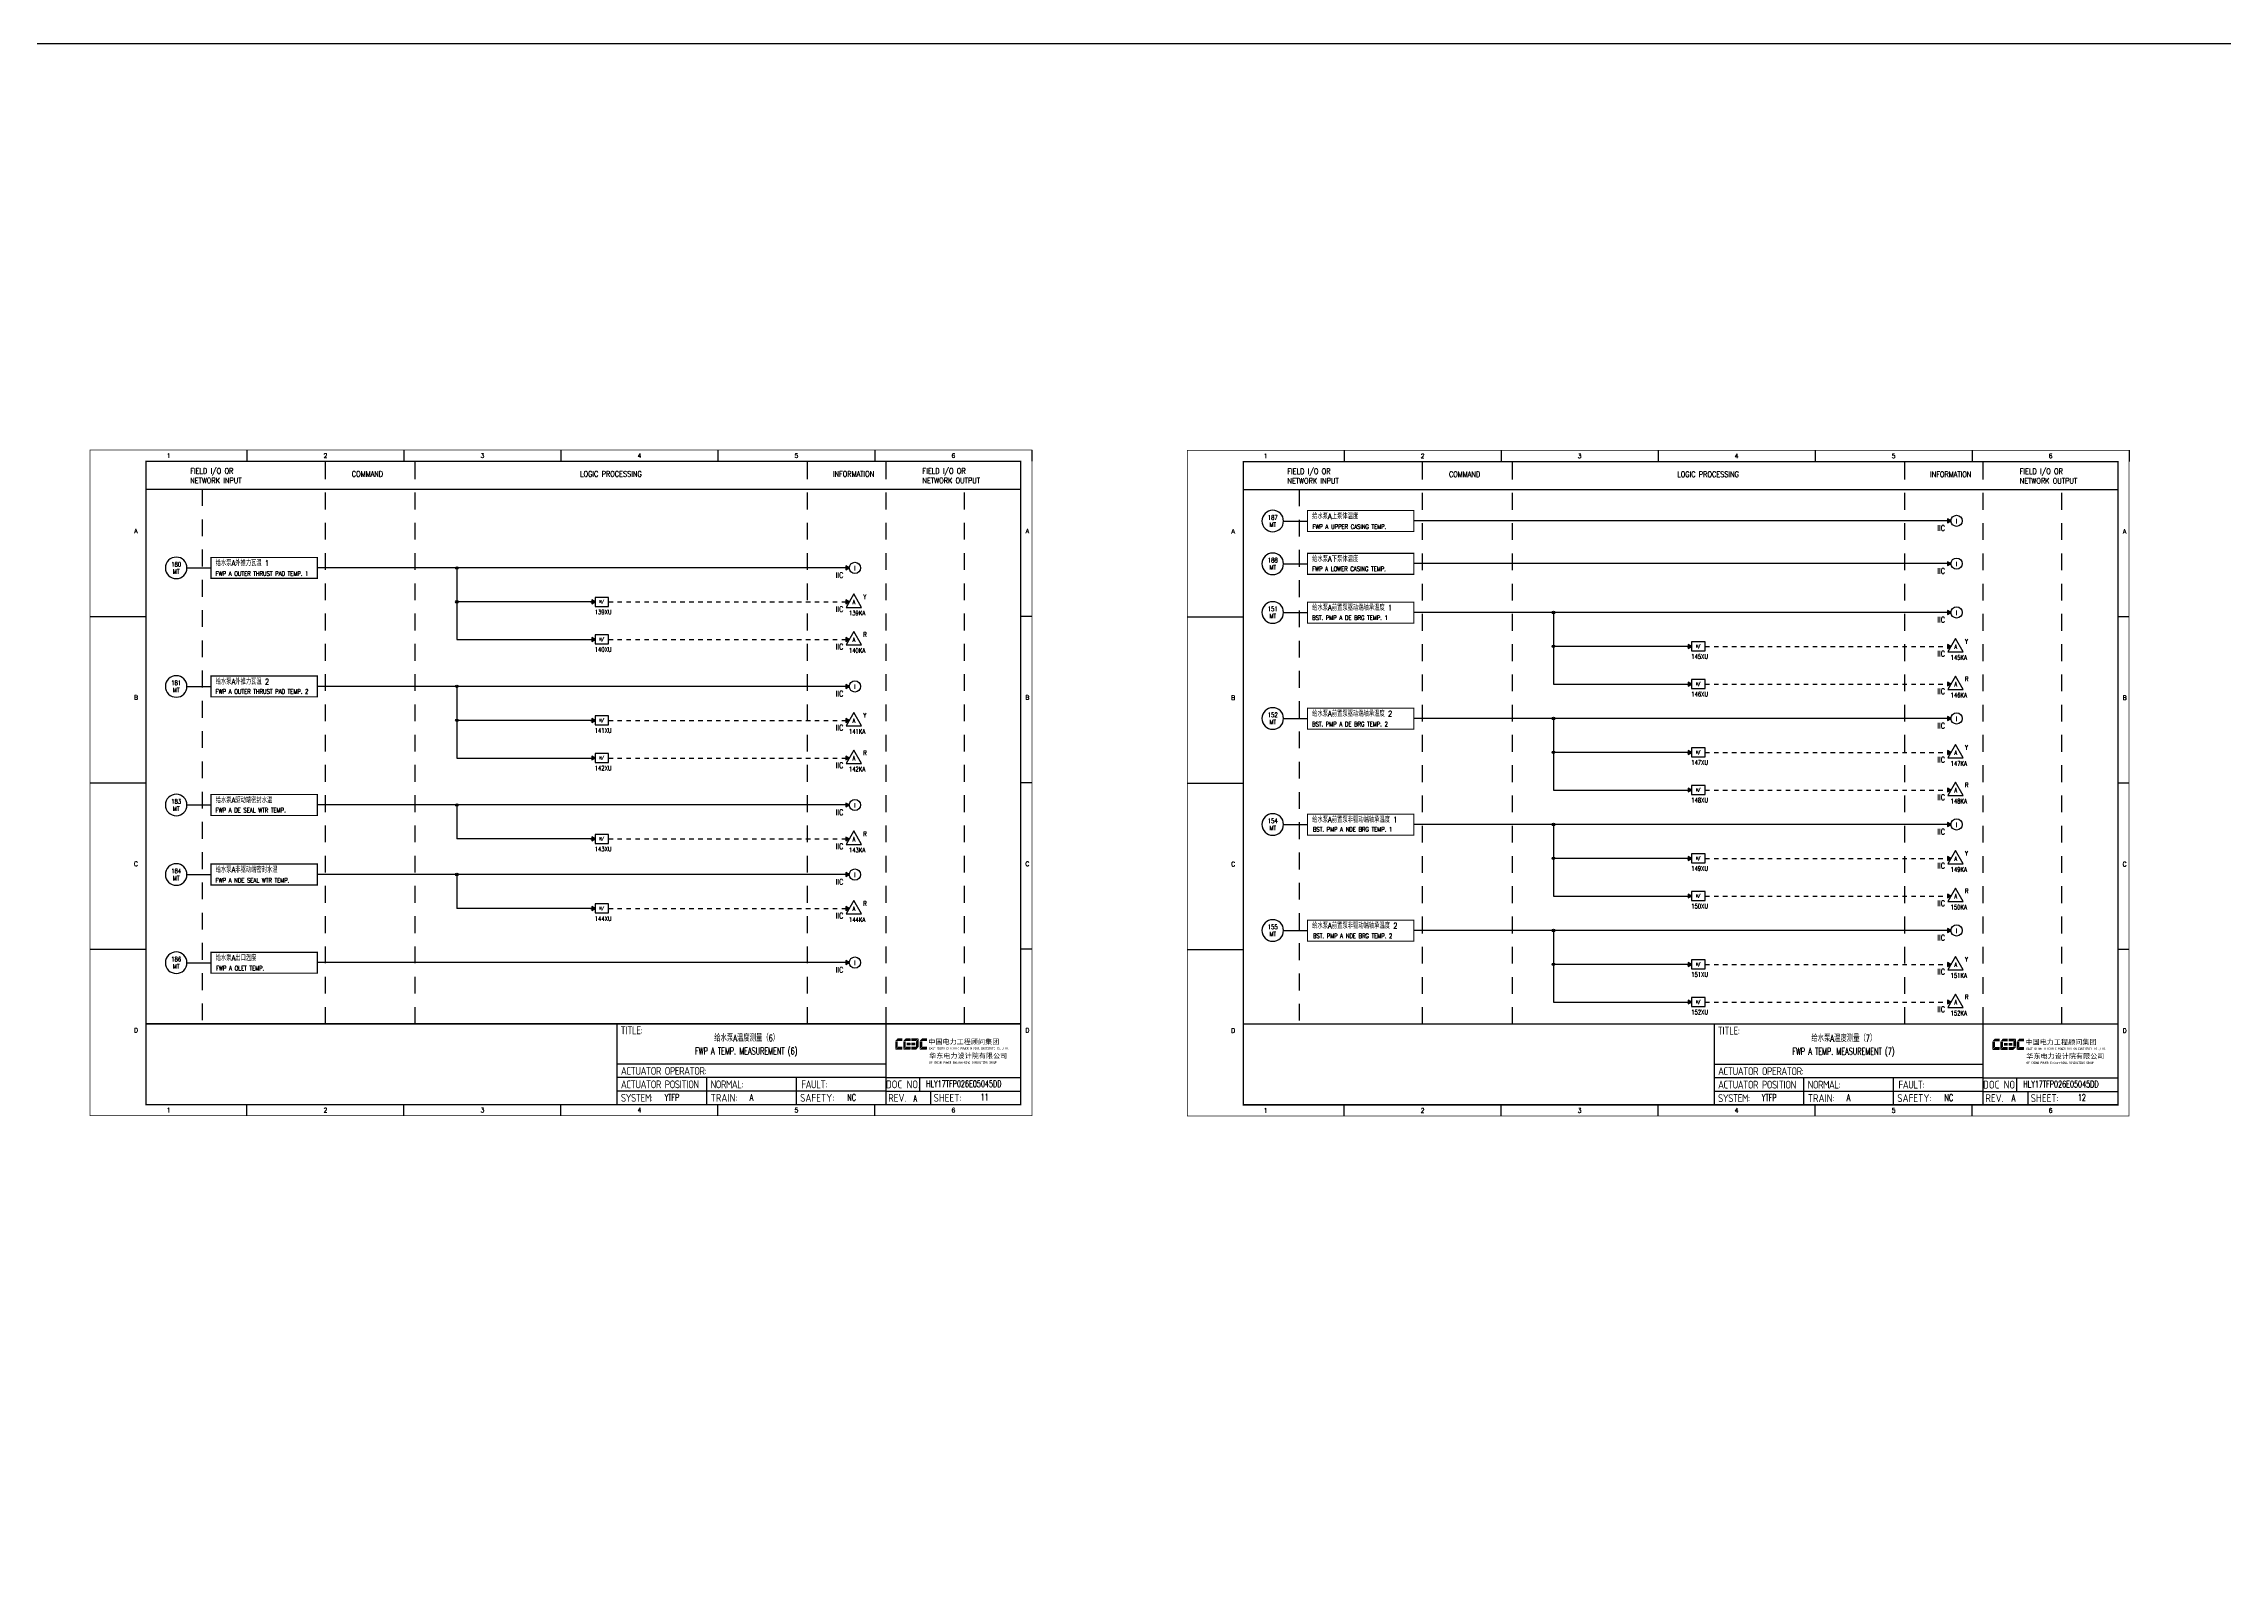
# Model space of a CAD drawing. Header units: millimetres. Extents: x 38833 to 52469, y 29493 to 32647.
# Drawn here: x 42050 to 43022, y 31961 to 32647 of the extents above; entities that cross this region are included whole.
import ezdxf
from ezdxf.enums import TextEntityAlignment as Align

# ---------------------------------------------------------------- set-up
doc = ezdxf.new("R2010")
doc.units = ezdxf.units.MM
for name, pattern in [('D2', [6, 2, -2, 2]), ('DASHED', [0.75, 0.5, -0.25]), ('JIS_02_0.7', [1.35, 0.75, -0.6])]:
    doc.linetypes.add(name, pattern=pattern)
for name, color, linetype in [('BORDER', 1, 'Continuous'), ('INSTRUMENT', 4, 'Continuous'), ('MLINE', 6, 'Continuous'), ('TITLE', 1, 'Continuous'), ('TK', 7, 'Continuous'), ('图框_外框线', 7, 'Continuous'), ('图框_标题栏文字', 6, 'Continuous')]:
    doc.layers.add(name, color=color, linetype=linetype)
doc.styles.add('DANIEL', font='COMPLEX', dxfattribs={"width": 0.7, "bigfont": 'GVFS'})
doc.styles.add('ecepdi', font='simhei.ttf', dxfattribs={"width": 0.9})
doc.styles.get("Standard").update_dxf_attribs({"font": 'romans.shx', "width": 0.7, "bigfont": 'hztxta.shx'})
doc.styles.add('工程字', font='gbenor.shx', dxfattribs={"bigfont": 'gbcbig.shx'})

# ---------------------------------------------------------------- blocks, each defined once
blk = doc.blocks.new('INS00')
at = {"layer": 'INSTRUMENT', "color": 0}
blk.add_lwpolyline([(6, 0, 1), (-6, 0, 1)], format="xyb", close=True, dxfattribs=at)
at = {"layer": 'INSTRUMENT', "flags": 1}
for tag, p in [('INSNAM', (0, 9)), ('INSDGN', (0, -9)), ('INSTYP', (0, -12)), ('INSSUP', (0, -15)), ('INSMAN', (0, -18)), ('INSREM', (0, -21))]:
    blk.add_attdef(tag, text='', height=3, dxfattribs=at).set_placement(p, align=Align.TOP_CENTER)
at = {"layer": 'INSTRUMENT', "width": 0.7}
for tag, p in [('INSIDE', (0, 2)), ('INSSYS', (0, -2))]:
    blk.add_attdef(tag, text='', height=2.5, dxfattribs=at).set_placement(p, align=Align.MIDDLE)
for tag, p in [('INSHH', (6, 3.5)), ('INSL', (6, -3)), ('INSLL', (6, -6))]:
    blk.add_attdef(tag, p, '', height=2.5, dxfattribs=at)
at = {"layer": 'INSTRUMENT', "linetype": 'DASHED', "width": 0.7}
blk.add_attdef('INSH', (6, 0.5), '', height=2.5, dxfattribs=at)
blk = doc.blocks.new('大于')
at = {"layer": 'BORDER'}
blk.add_hatch(color=256, dxfattribs=at).paths.add_polyline_path([(2178.99, 3748.47), (2177.49, 3749.34), (2177.49, 3747.6)])
for p, q in [((2176.99, 3748.47), (2178.99, 3748.47)), ((2184.99, 3748.47), (2186.99, 3748.47))]:
    blk.add_line(p, q, dxfattribs=at)
for points in [[(2178.99, 3748.47), (2177.49, 3749.34), (2177.49, 3747.6)], [(2184.99, 3750.47), (2178.99, 3750.47), (2178.99, 3746.47), (2184.99, 3746.47)]]:
    blk.add_lwpolyline(points, close=True, dxfattribs=at)
at = {"layer": 'BORDER', "style": 'DANIEL', "width": 0.8}
blk.add_text('H/', height=1.2, dxfattribs=at).set_placement((2181.94, 3748.51), align=Align.MIDDLE)
blk = doc.blocks.new('A$C1E0003F3')
h = blk.add_hatch(color=152)
edge = h.paths.add_edge_path()
edge.add_ellipse((5.15, 4.41), major_axis=(0, 0.211), ratio=0.769231, start_angle=-90, end_angle=0)
edge.add_line((5.15, 4.62), (3.22, 4.62))
edge.add_line((3.22, 4.62), (2.09, 3.35))
edge.add_line((2.09, 3.35), (5.32, 3.35))
edge.add_line((5.32, 3.35), (5.32, 4.41))
h.paths.add_polyline_path([(3.22, 3.23), (2.09, 3.23), (2.09, -0.36), (3.22, 0.91)])
edge = h.paths.add_edge_path()
edge.add_line((5.32, 0.81), (3.27, 0.81))
edge.add_line((3.27, 0.81), (2.13, -0.46))
edge.add_line((2.13, -0.46), (5.15, -0.46))
edge.add_ellipse((5.15, -0.25), major_axis=(0, 0.211), ratio=0.769231, start_angle=180, end_angle=270)
edge.add_line((5.32, -0.25), (5.32, 0.81))
h = blk.add_hatch(color=152)
edge = h.paths.add_edge_path()
edge.add_ellipse((8.78, 4.41), major_axis=(0, 0.211), ratio=0.769231, start_angle=-90, end_angle=0)
edge.add_line((8.78, 4.62), (6.84, 4.62))
edge.add_line((6.84, 4.62), (5.71, 3.35))
edge.add_line((5.71, 3.35), (8.94, 3.35))
edge.add_line((8.94, 3.35), (8.94, 4.41))
h.paths.add_polyline_path([(6.84, 3.23), (5.71, 3.23), (5.71, -0.36), (6.84, 0.91)])
edge = h.paths.add_edge_path()
edge.add_ellipse((8.78, 2.49), major_axis=(0, 0.211), ratio=0.769231, start_angle=-90, end_angle=0)
edge.add_line((8.78, 2.7), (7.22, 2.7))
edge.add_line((7.22, 2.7), (7.22, 1.44))
edge.add_line((7.22, 1.44), (8.78, 1.44))
edge.add_ellipse((8.78, 1.65), major_axis=(0, 0.211), ratio=0.769231, start_angle=180, end_angle=270)
edge.add_line((8.94, 1.65), (8.94, 2.49))
edge = h.paths.add_edge_path()
edge.add_line((8.94, 0.81), (6.89, 0.81))
edge.add_line((6.89, 0.81), (5.75, -0.46))
edge.add_line((5.75, -0.46), (8.78, -0.46))
edge.add_ellipse((8.78, -0.25), major_axis=(0, 0.211), ratio=0.769231, start_angle=180, end_angle=270)
edge.add_line((8.94, -0.25), (8.94, 0.81))
h = blk.add_hatch(color=1)
edge = h.paths.add_edge_path()
edge.add_line((12.48, 4.62), (9.46, 4.62))
edge.add_ellipse((9.46, 4.41), major_axis=(0, 0.211), ratio=0.769231, start_angle=0, end_angle=90)
edge.add_line((9.3, 4.41), (9.3, 3.35))
edge.add_line((9.3, 3.35), (11.35, 3.35))
edge.add_line((11.35, 3.35), (12.48, 4.62))
h.paths.add_polyline_path([(12.57, 4.56), (11.38, 3.23), (11.38, 0.93), (12.57, 0.93)])
edge = h.paths.add_edge_path()
edge.add_line((11.03, 2.7), (9.46, 2.7))
edge.add_ellipse((9.46, 2.49), major_axis=(0, 0.211), ratio=0.769231, start_angle=0, end_angle=90)
edge.add_line((9.3, 2.49), (9.3, 1.65))
edge.add_ellipse((9.46, 1.65), major_axis=(0, 0.211), ratio=0.769231, start_angle=90, end_angle=180)
edge.add_line((9.46, 1.44), (11.03, 1.44))
edge.add_line((11.03, 1.44), (11.03, 2.7))
h = blk.add_hatch(color=1)
edge = h.paths.add_edge_path()
edge.add_line((12.58, 0.79), (9.3, 0.79))
edge.add_line((9.3, 0.79), (9.3, -0.27))
edge.add_ellipse((9.46, -0.27), major_axis=(0, 0.211), ratio=0.769231, start_angle=90, end_angle=180)
edge.add_line((9.46, -0.48), (11.43, -0.48))
edge.add_line((11.43, -0.48), (12.58, 0.79))
h = blk.add_hatch(color=152)
edge = h.paths.add_edge_path()
edge.add_ellipse((16.11, 4.41), major_axis=(0, 0.211), ratio=0.769231, start_angle=-90, end_angle=0)
edge.add_line((16.11, 4.62), (14.14, 4.62))
edge.add_line((14.14, 4.62), (13, 3.35))
edge.add_line((13, 3.35), (16.27, 3.35))
edge.add_line((16.27, 3.35), (16.27, 4.41))
h.paths.add_polyline_path([(14.14, 3.23), (13, 3.23), (13, -0.36), (14.14, 0.91)])
edge = h.paths.add_edge_path()
edge.add_line((16.27, 0.81), (14.18, 0.81))
edge.add_line((14.18, 0.81), (13.04, -0.46))
edge.add_line((13.04, -0.46), (16.03, -0.46))
edge.add_ellipse((16.03, -0.15), major_axis=(0, 0.316), ratio=0.769231, start_angle=180, end_angle=270)
edge.add_line((16.27, -0.15), (16.27, 0.81))
at = {"layer": 'TITLE', "color": 7, "style": 'ecepdi'}
for s, p in [('中', (16.92, 1.94)), ('国', (20.09, 2)), ('电', (23.25, 1.99)), ('力', (26.39, 1.96)), ('工', (29.53, 1.95)), ('程', (32.71, 1.98)), ('顾', (35.9, 1.98)), ('问', (39.09, 1.94)), ('集', (42.26, 1.98)), ('团', (45.42, 2.01)), ('华', (17.24, -4.31)), ('东', (20.45, -4.29)), ('电', (23.62, -4.35)), ('力', (26.75, -4.32)), ('设', (29.92, -4.3)), ('计', (33.05, -4.31)), ('院', (36.26, -4.29)), ('有', (39.41, -4.29)), ('限', (42.57, -4.32)), ('公', (45.78, -4.38)), ('司', (48.91, -4.35))]:
    blk.add_text(s, height=2.2, dxfattribs=at).set_placement(p)
at = {"layer": 'TITLE', "color": 7, "style": 'ecepdi', "width": 0.975}
for s, p in [('E', (17.58, 0.02)), ('A', (18.29, 0.03)), ('S', (19, 0.03)), ('T', (19.7, 0.03)), ('C', (21.1, 0.09)), ('H', (21.77, 0.09)), ('I', (22.46, 0.09)), ('N', (23.17, 0.1)), ('A', (23.86, 0.1)), ('E', (25.35, 0.09)), ('L', (26.05, 0.11)), ('E', (26.76, 0.1)), ('C', (27.46, 0.12)), ('T', (28.18, 0.11)), ('R', (28.87, 0.1)), ('I', (29.57, 0.11)), ('C', (30.28, 0.1)), ('P', (31.64, 0.09)), ('O', (32.32, 0.08)), ('W', (33.03, 0.08)), ('E', (33.72, 0.08)), ('R', (34.42, 0.09)), ('D', (35.81, 0.1)), ('E', (36.52, 0.1)), ('S', (37.2, 0.1)), ('I', (37.91, 0.09)), ('G', (38.68, 0.11)), ('N', (39.38, 0.09)), ('I', (40.72, 0.07)), ('N', (41.43, 0.08)), ('S', (42.14, 0.08)), ('T', (42.83, 0.08)), ('I', (43.52, 0.09)), ('T', (44.22, 0.07)), ('U', (44.93, 0.07)), ('T', (45.63, 0.08)), ('E', (46.34, 0.09)), ('C', (47.76, 0.11)), ('O', (48.48, 0.1)), ('L', (50.56, 0.1)), ('T', (51.27, 0.1)), ('D', (51.96, 0.1)), ('O', (17.67, -6.18)), ('OF', (18.01, -6.2)), ('F', (18.37, -6.2)), ('C', (19.8, -6.19)), ('H', (20.47, -6.19)), ('I', (21.15, -6.19)), ('N', (21.87, -6.18)), ('A', (22.56, -6.18)), ('P', (23.98, -6.2)), ('O', (24.66, -6.21)), ('W', (25.36, -6.21)), ('E', (26.06, -6.21)), ('R', (26.75, -6.2)), ('E', (28.19, -6.24)), ('N', (28.91, -6.27)), ('G', (29.62, -6.26)), ('I', (30.32, -6.27)), ('N', (31.02, -6.27)), ('E', (31.7, -6.28)), ('E', (32.41, -6.27)), ('R', (33.1, -6.24)), ('I', (33.81, -6.24)), ('N', (34.51, -6.26)), ('G', (35.2, -6.24)), ('C', (36.61, -6.19)), ('O', (37.3, -6.21)), ('N', (38, -6.2)), ('S', (38.71, -6.21)), ('U', (39.41, -6.18)), ('L', (40.11, -6.18)), ('T', (40.81, -6.19)), ('I', (41.51, -6.21)), ('N', (42.2, -6.21)), ('G', (42.91, -6.17)), ('G', (44.29, -6.2)), ('R', (45, -6.21)), ('O', (45.69, -6.22)), ('U', (46.39, -6.2)), ('P', (47.1, -6.23)), ('.', (49.23, 0.1)), (',', (49.87, 0.1)), ('.', (52.72, 0.11))]:
    blk.add_text(s, height=1, dxfattribs=at).set_placement(p, align=Align.MIDDLE_CENTER)
blk = doc.blocks.new('A$C613255F0')
for p, q in [((70, 297), (70, 292)), ((140, 297), (140, 292)), ((210, 297), (210, 292)), ((280, 297), (280, 292)), ((350, 297), (350, 292)), ((420, 297), (420, 292)), ((0, 222.75), (25, 222.75)), ((420, 222.75), (415, 222.75)), ((0, 148.5), (25, 148.5)), ((420, 148.5), (415, 148.5)), ((0, 74.25), (25, 74.25)), ((420, 74.25), (415, 74.25)), ((70, 0), (70, 5)), ((140, 0), (140, 5)), ((210, 0), (210, 5)), ((280, 0), (280, 5)), ((350, 0), (350, 5))]:
    blk.add_line(p, q)
at = {"layer": 'MLINE', "linetype": 'JIS_02_0.7', "ltscale": 10}
for p, q in [((105, 41), (105, 292)), ((145, 41), (145, 292)), ((320, 41), (320, 292)), ((355, 41), (355, 292)), ((50, 279.56), (50, 41)), ((390, 41), (390, 279.56))]:
    blk.add_line(p, q, dxfattribs=at)
at = {"layer": 'MLINE'}
blk.add_line((25, 279.56), (415, 279.56), dxfattribs=at)
at = {"layer": '图框_外框线'}
for p, q in [((355, 5), (355, 41)), ((355, 23), (235, 23)), ((355, 17), (235, 17)), ((355, 11), (235, 11)), ((355, 11), (235, 11)), ((275, 11), (275, 17)), ((275, 5), (275, 11)), ((315, 11), (315, 17)), ((315, 5), (315, 11)), ((355, 17), (415, 17)), ((355, 11), (415, 11)), ((370, 11), (370, 17)), ((375, 5), (375, 11))]:
    blk.add_line(p, q, dxfattribs=at)
for points, const_width in [([(0, 0), (420, 0), (420, 297), (0, 297)], 0.3), ([(25, 5), (415, 5), (415, 292), (25, 292)], 0.6)]:
    blk.add_lwpolyline(points, close=True, dxfattribs=dict(at, const_width=const_width))
at = {"layer": '图框_外框线', "const_width": 0.6}
blk.add_lwpolyline([(235, 41), (25, 41)], dxfattribs=at)
at = {"layer": '图框_外框线'}
blk.add_lwpolyline([(415, 41, 0.6, 0.6, 0), (235, 41, 0.6, 0.6, 0), (235, 5, 0, 0, 0)], format="xyseb", dxfattribs=at)
blk.add_blockref('A$C1E0003F3', (356.94, 29.95))
at = {"layer": 'MLINE', "char_height": 2.5, "width": 31.8959, "attachment_point": 1}
for s, insert in [('FIELD I/O OR', (44.67, 288.89)), ('NETWORK INPUT', (44.67, 284.64)), ('COMMAND', (116.74, 287.58)), ('LOGIC PROCESSING', (218.52, 287.58)), ('INFORMATION', (331.25, 287.58)), ('FIELD I/O OR', (371.22, 288.89)), ('NETWORK OUTPUT', (371.22, 284.64))]:
    blk.add_mtext(s, dxfattribs=dict(at, insert=insert))
at = {"layer": 'TK', "color": 3}
for s, p in [('1', (35, 294.5)), ('2', (105, 294.5)), ('3', (175, 294.5)), ('4', (245, 294.5)), ('5', (315, 294.5)), ('6', (385, 294.5)), ('1', (35, 2.5)), ('2', (105, 2.5)), ('3', (175, 2.5)), ('4', (245, 2.5)), ('5', (315, 2.5)), ('6', (385, 2.5))]:
    blk.add_text(s, height=2, dxfattribs=at).set_placement(p, align=Align.MIDDLE)
for s, p in [('A', (20.5, 259.88)), ('A', (418, 259.88)), ('B', (20.5, 185.62)), ('B', (418, 185.62)), ('C', (20.5, 111.38)), ('C', (418, 111.38)), ('D', (20.5, 37.12)), ('D', (418, 37.12))]:
    blk.add_text(s, height=2, dxfattribs=at).set_placement(p, align=Align.CENTER)
at = {"layer": '图框_标题栏文字', "char_height": 3.5, "style": '工程字'}
for s, insert, width, attachment_point in [('{\\T0.9; TITLE:}', (234.86, 38.09), 14.2249, 4), ('{\\T0.9; ACTUATOR OPERATOR:}', (235, 20), 40, 4), ('{\\T0.9; ACTUATOR POSITION}', (235, 14), 45, 4), ('{\\T0.9; SYSTEM:}', (235, 8), 17.9526, 4), ('{\\T0.9; }TRAIN: ', (275, 8), 17.6638, 4), ('{\\T0.9; NORMAL:}', (275, 14), 18.2557, 4), ('SAFETY:', (324.3, 8), 22.3993, 5), ('{\\T0.9; FAULT:}', (315.44, 14), 15, 4), ('DOC NO.', (362.5, 14), 15, 5), ('REV.', (360, 8), 10, 5), ('SHEET:', (382.42, 8), 20, 5)]:
    blk.add_mtext(s, dxfattribs=dict(at, insert=insert, width=width, attachment_point=attachment_point))

msp = doc.modelspace()

# ---------------------------------------------------------------- hatches: boundary and pattern name
for points in [[(42900.12, 32433.81), (42898.62, 32434.68), (42898.62, 32432.95)], [(42408.86, 32412.81), (42407.36, 32413.68), (42407.36, 32411.95)], [(42900.12, 32414.72), (42898.62, 32415.59), (42898.62, 32413.85)], [(42408.86, 32397.66), (42407.36, 32398.53), (42407.36, 32396.8)], [(42900.12, 32392.92), (42898.62, 32393.78), (42898.62, 32392.05)], [(42408.86, 32380.89), (42407.36, 32381.76), (42407.36, 32380.02)], [(42900.12, 32377.77), (42898.62, 32378.63), (42898.62, 32376.9)], [(42408.86, 32359.93), (42407.36, 32360.79), (42407.36, 32359.06)], [(42900.12, 32361), (42898.62, 32361.86), (42898.62, 32360.13)], [(42408.86, 32344.77), (42407.36, 32345.64), (42407.36, 32343.91)], [(42900.12, 32345.63), (42898.62, 32346.5), (42898.62, 32344.76)], [(42408.86, 32328), (42407.36, 32328.87), (42407.36, 32327.14)], [(42900.12, 32330.48), (42898.62, 32331.35), (42898.62, 32329.61)], [(42900.12, 32313.71), (42898.62, 32314.57), (42898.62, 32312.84)], [(42408.86, 32307.04), (42407.36, 32307.9), (42407.36, 32306.17)], [(42900.12, 32298.34), (42898.62, 32299.21), (42898.62, 32297.48)], [(42408.86, 32291.89), (42407.36, 32292.75), (42407.36, 32291.02)], [(42408.86, 32276.02), (42407.36, 32276.89), (42407.36, 32275.16)], [(42900.12, 32283.19), (42898.62, 32284.06), (42898.62, 32282.33)], [(42900.12, 32266.42), (42898.62, 32267.28), (42898.62, 32265.55)], [(42408.86, 32260.87), (42407.36, 32261.74), (42407.36, 32260.01)], [(42900.12, 32251.05), (42898.62, 32251.92), (42898.62, 32250.19)], [(42408.86, 32236.75), (42407.36, 32237.61), (42407.36, 32235.88)], [(42900.12, 32235.9), (42898.62, 32236.77), (42898.62, 32235.04)], [(42900.12, 32219.13), (42898.62, 32220), (42898.62, 32218.26)]]:
    msp.add_hatch(color=256).paths.add_polyline_path(points)
h = msp.add_hatch(color=256)
edge = h.paths.add_edge_path()
edge.add_arc((42233.9, 32412.81), 0.55, 0, 360)
h = msp.add_hatch(color=256)
edge = h.paths.add_edge_path()
edge.add_arc((42233.9, 32397.66), 0.55, 0, 360)
h = msp.add_hatch(color=256)
edge = h.paths.add_edge_path()
edge.add_arc((42722.86, 32392.92), 0.55, 0, 360)
h = msp.add_hatch(color=256)
edge = h.paths.add_edge_path()
edge.add_arc((42722.86, 32377.77), 0.55, 0, 360)
h = msp.add_hatch(color=256)
edge = h.paths.add_edge_path()
edge.add_arc((42233.9, 32359.93), 0.55, 0, 360)
h = msp.add_hatch(color=256)
edge = h.paths.add_edge_path()
edge.add_arc((42233.9, 32344.77), 0.55, 0, 360)
h = msp.add_hatch(color=256)
edge = h.paths.add_edge_path()
edge.add_arc((42722.86, 32345.63), 0.55, 0, 360)
h = msp.add_hatch(color=256)
edge = h.paths.add_edge_path()
edge.add_arc((42722.86, 32330.48), 0.55, 0, 360)
h = msp.add_hatch(color=256)
edge = h.paths.add_edge_path()
edge.add_arc((42233.9, 32307.04), 0.55, 0, 360)
h = msp.add_hatch(color=256)
edge = h.paths.add_edge_path()
edge.add_arc((42722.86, 32298.34), 0.55, 0, 360)
h = msp.add_hatch(color=256)
edge = h.paths.add_edge_path()
edge.add_arc((42233.9, 32276.02), 0.55, 0, 360)
h = msp.add_hatch(color=256)
edge = h.paths.add_edge_path()
edge.add_arc((42722.86, 32283.19), 0.55, 0, 360)
h = msp.add_hatch(color=256)
edge = h.paths.add_edge_path()
edge.add_arc((42722.86, 32251.05), 0.55, 0, 360)
h = msp.add_hatch(color=256)
edge = h.paths.add_edge_path()
edge.add_arc((42722.86, 32235.9), 0.55, 0, 360)

# ---------------------------------------------------------------- linework, layer by layer
for p, q in [((42602.5, 32433.72), (42613.2, 32433.72)), ((42900.12, 32433.81), (42660.6, 32433.81)), ((42113.54, 32412.81), (42124.24, 32412.81)), ((42408.86, 32412.81), (42171.65, 32412.81)), ((42233.9, 32412.81), (42233.9, 32380.89)), ((42602.5, 32414.63), (42613.2, 32414.63)), ((42900.12, 32414.72), (42660.6, 32414.72)), ((42295.51, 32397.66), (42233.9, 32397.66)), ((42301.51, 32397.66), (42302.3, 32397.66)), ((42602.5, 32392.92), (42613.2, 32392.92)), ((42900.12, 32392.92), (42660.6, 32392.92)), ((42722.86, 32392.92), (42722.86, 32361)), ((42233.9, 32380.89), (42295.51, 32380.89)), ((42301.51, 32380.89), (42302.3, 32380.89)), ((42784.46, 32377.77), (42722.86, 32377.77)), ((42790.46, 32377.77), (42791.26, 32377.77)), ((42113.54, 32359.93), (42124.24, 32359.93)), ((42408.86, 32359.93), (42171.65, 32359.93)), ((42233.9, 32359.93), (42233.9, 32328)), ((42722.86, 32361), (42784.46, 32361)), ((42790.46, 32361), (42791.26, 32361)), ((42295.51, 32344.77), (42233.9, 32344.77)), ((42301.51, 32344.77), (42302.3, 32344.77)), ((42602.5, 32345.63), (42613.2, 32345.63)), ((42900.12, 32345.63), (42660.6, 32345.63)), ((42722.86, 32345.63), (42722.86, 32313.71)), ((42233.9, 32328), (42295.51, 32328)), ((42301.51, 32328), (42302.3, 32328)), ((42784.46, 32330.48), (42722.86, 32330.48)), ((42790.46, 32330.48), (42791.26, 32330.48)), ((42113.54, 32307.04), (42124.24, 32307.04)), ((42408.86, 32307.04), (42171.65, 32307.04)), ((42233.9, 32307.04), (42233.9, 32291.89)), ((42722.86, 32313.71), (42784.46, 32313.71)), ((42790.46, 32313.71), (42791.26, 32313.71)), ((42602.5, 32298.34), (42613.2, 32298.34)), ((42900.12, 32298.34), (42660.6, 32298.34)), ((42722.86, 32298.34), (42722.86, 32266.42)), ((42295.51, 32291.89), (42233.9, 32291.89)), ((42301.51, 32291.89), (42302.3, 32291.89)), ((42113.54, 32276.02), (42124.24, 32276.02)), ((42408.86, 32276.02), (42171.65, 32276.02)), ((42233.9, 32276.02), (42233.9, 32260.87)), ((42784.46, 32283.19), (42722.86, 32283.19)), ((42790.46, 32283.19), (42791.26, 32283.19)), ((42722.86, 32266.42), (42784.46, 32266.42)), ((42790.46, 32266.42), (42791.26, 32266.42)), ((42295.51, 32260.87), (42233.9, 32260.87)), ((42301.51, 32260.87), (42302.3, 32260.87)), ((42602.5, 32251.05), (42613.2, 32251.05)), ((42900.12, 32251.05), (42660.6, 32251.05)), ((42722.86, 32251.05), (42722.86, 32219.13)), ((42113.54, 32236.66), (42124.24, 32236.66)), ((42408.86, 32236.75), (42171.65, 32236.75)), ((42784.46, 32235.9), (42722.86, 32235.9)), ((42790.46, 32235.9), (42791.26, 32235.9)), ((42722.86, 32219.13), (42784.46, 32219.13)), ((42790.46, 32219.13), (42791.26, 32219.13))]:
    msp.add_line(p, q)
at = {"linetype": 'D2'}
for p, q in [((42301.51, 32397.66), (42408.86, 32397.66)), ((42301.51, 32380.89), (42408.86, 32380.89)), ((42790.46, 32377.77), (42900.12, 32377.77)), ((42790.46, 32361), (42900.12, 32361)), ((42301.51, 32344.77), (42408.86, 32344.77)), ((42301.51, 32328), (42408.86, 32328)), ((42790.46, 32330.48), (42900.12, 32330.48)), ((42790.46, 32313.71), (42900.12, 32313.71)), ((42301.51, 32291.89), (42408.86, 32291.89)), ((42790.46, 32283.19), (42900.12, 32283.19)), ((42790.46, 32266.42), (42900.12, 32266.42)), ((42301.51, 32260.87), (42408.86, 32260.87)), ((42790.46, 32235.9), (42900.12, 32235.9)), ((42790.46, 32219.13), (42900.12, 32219.13))]:
    msp.add_line(p, q, dxfattribs=at)
for points in [[(39417.51, 32646.72), (50497.51, 32646.72), (50497.51, 29493.1), (39417.51, 29493.1)], [(42900.12, 32433.81), (42898.62, 32434.68), (42898.62, 32432.95)], [(42408.86, 32412.81), (42407.36, 32413.68), (42407.36, 32411.95)], [(42900.12, 32414.72), (42898.62, 32415.59), (42898.62, 32413.85)], [(42408.86, 32397.66), (42407.36, 32398.53), (42407.36, 32396.8)], [(42900.12, 32392.92), (42898.62, 32393.78), (42898.62, 32392.05)], [(42408.86, 32380.89), (42407.36, 32381.76), (42407.36, 32380.02)], [(42900.12, 32377.77), (42898.62, 32378.63), (42898.62, 32376.9)], [(42408.86, 32359.93), (42407.36, 32360.79), (42407.36, 32359.06)], [(42900.12, 32361), (42898.62, 32361.86), (42898.62, 32360.13)], [(42408.86, 32344.77), (42407.36, 32345.64), (42407.36, 32343.91)], [(42900.12, 32345.63), (42898.62, 32346.5), (42898.62, 32344.76)], [(42408.86, 32328), (42407.36, 32328.87), (42407.36, 32327.14)], [(42900.12, 32330.48), (42898.62, 32331.35), (42898.62, 32329.61)], [(42900.12, 32313.71), (42898.62, 32314.57), (42898.62, 32312.84)], [(42408.86, 32307.04), (42407.36, 32307.9), (42407.36, 32306.17)], [(42900.12, 32298.34), (42898.62, 32299.21), (42898.62, 32297.48)], [(42408.86, 32291.89), (42407.36, 32292.75), (42407.36, 32291.02)], [(42408.86, 32276.02), (42407.36, 32276.89), (42407.36, 32275.16)], [(42900.12, 32283.19), (42898.62, 32284.06), (42898.62, 32282.33)], [(42900.12, 32266.42), (42898.62, 32267.28), (42898.62, 32265.55)], [(42408.86, 32260.87), (42407.36, 32261.74), (42407.36, 32260.01)], [(42900.12, 32251.05), (42898.62, 32251.92), (42898.62, 32250.19)], [(42408.86, 32236.75), (42407.36, 32237.61), (42407.36, 32235.88)], [(42900.12, 32235.9), (42898.62, 32236.77), (42898.62, 32235.04)], [(42900.12, 32219.13), (42898.62, 32220), (42898.62, 32218.26)]]:
    msp.add_lwpolyline(points, close=True)
at = {"const_width": 0.5}
for points in [[(42613.2, 32438.39), (42660.6, 32438.39), (42660.6, 32429.05), (42613.2, 32429.05), (42613.2, 32438.39)], [(42124.24, 32417.48), (42171.65, 32417.48), (42171.65, 32408.14), (42124.24, 32408.14), (42124.24, 32417.48)], [(42613.2, 32419.3), (42660.6, 32419.3), (42660.6, 32409.96), (42613.2, 32409.96), (42613.2, 32419.3)], [(42613.2, 32397.5), (42660.6, 32397.5), (42660.6, 32388.16), (42613.2, 32388.16), (42613.2, 32397.5)], [(42124.24, 32364.6), (42171.65, 32364.6), (42171.65, 32355.25), (42124.24, 32355.25), (42124.24, 32364.6)], [(42613.2, 32350.21), (42660.6, 32350.21), (42660.6, 32340.87), (42613.2, 32340.87), (42613.2, 32350.21)], [(42124.24, 32311.71), (42171.65, 32311.71), (42171.65, 32302.37), (42124.24, 32302.37), (42124.24, 32311.71)], [(42613.2, 32302.92), (42660.6, 32302.92), (42660.6, 32293.58), (42613.2, 32293.58), (42613.2, 32302.92)], [(42124.24, 32280.7), (42171.65, 32280.7), (42171.65, 32271.35), (42124.24, 32271.35), (42124.24, 32280.7)], [(42613.2, 32255.63), (42660.6, 32255.63), (42660.6, 32246.29), (42613.2, 32246.29), (42613.2, 32255.63)], [(42124.24, 32241.33), (42171.65, 32241.33), (42171.65, 32231.99), (42124.24, 32231.99), (42124.24, 32241.33)]]:
    msp.add_lwpolyline(points, dxfattribs=at)
at = {"color": 1}
for points in [[(42414.35, 32395.21), (42410.88, 32401.21), (42407.42, 32395.21)], [(42414.35, 32378.44), (42410.88, 32384.44), (42407.42, 32378.44)], [(42905.6, 32375.32), (42902.14, 32381.32), (42898.67, 32375.32)], [(42905.6, 32358.55), (42902.14, 32364.55), (42898.67, 32358.55)], [(42414.35, 32342.33), (42410.88, 32348.33), (42407.42, 32342.33)], [(42905.6, 32328.03), (42902.14, 32334.03), (42898.67, 32328.03)], [(42414.35, 32325.55), (42410.88, 32331.55), (42407.42, 32325.55)], [(42905.6, 32311.26), (42902.14, 32317.26), (42898.67, 32311.26)], [(42414.35, 32289.44), (42410.88, 32295.44), (42407.42, 32289.44)], [(42905.6, 32280.74), (42902.14, 32286.74), (42898.67, 32280.74)], [(42905.6, 32263.97), (42902.14, 32269.97), (42898.67, 32263.97)], [(42414.35, 32258.43), (42410.88, 32264.43), (42407.42, 32258.43)], [(42905.6, 32233.45), (42902.14, 32239.45), (42898.67, 32233.45)], [(42905.6, 32216.68), (42902.14, 32222.68), (42898.67, 32216.68)]]:
    msp.add_lwpolyline(points, close=True, dxfattribs=at)
for centre, radius in [((42902.62, 32433.81), 2.5), ((42233.9, 32412.81), 0.55), ((42411.36, 32412.81), 2.5), ((42902.62, 32414.72), 2.5), ((42233.9, 32397.66), 0.55), ((42722.86, 32392.92), 0.55), ((42902.62, 32392.92), 2.5), ((42722.86, 32377.77), 0.55), ((42411.36, 32359.93), 2.5), ((42233.9, 32359.93), 0.55), ((42233.9, 32344.77), 0.55), ((42722.86, 32345.63), 0.55), ((42902.62, 32345.63), 2.5), ((42722.86, 32330.48), 0.55), ((42233.9, 32307.04), 0.55), ((42411.36, 32307.04), 2.5), ((42722.86, 32298.34), 0.55), ((42902.62, 32298.34), 2.5), ((42233.9, 32276.02), 0.55), ((42411.36, 32276.02), 2.5), ((42722.86, 32283.19), 0.55), ((42722.86, 32251.05), 0.55), ((42902.62, 32251.05), 2.5), ((42411.36, 32236.75), 2.5), ((42722.86, 32235.9), 0.55)]:
    msp.add_circle(centre, radius)

# ---------------------------------------------------------------- block references
for name, p in [('A$C613255F0', (42070.3, 32168.41)), ('A$C613255F0', (42559.54, 32168.27)), ('大于', (40116.52, 28649.19)), ('大于', (40116.52, 28632.42)), ('大于', (40605.47, 28629.3)), ('大于', (40605.47, 28612.52)), ('大于', (40116.52, 28596.3)), ('大于', (40116.52, 28579.53)), ('大于', (40605.47, 28582.01)), ('大于', (40605.47, 28565.24)), ('大于', (40116.52, 28543.42)), ('大于', (40605.47, 28534.72)), ('大于', (40605.47, 28517.95)), ('大于', (40116.52, 28512.4)), ('大于', (40605.47, 28487.43)), ('大于', (40605.47, 28470.66))]:
    msp.add_blockref(name, p)
at = {"layer": 'MLINE', "xscale": 0.7999999999992724, "yscale": 0.7999999999992724, "zscale": 0.7999999999992724}
for p, values in [((42597.7, 32433.72), {'INSIDE': '187', 'INSSYS': 'MT'}), ((42108.74, 32412.81), {'INSIDE': '180', 'INSSYS': 'MT'}), ((42597.7, 32414.63), {'INSIDE': '188', 'INSSYS': 'MT'}), ((42597.7, 32392.92), {'INSIDE': '151', 'INSSYS': 'MT'}), ((42108.74, 32359.93), {'INSIDE': '181', 'INSSYS': 'MT'}), ((42597.7, 32345.63), {'INSIDE': '152', 'INSSYS': 'MT'}), ((42108.74, 32307.04), {'INSIDE': '183', 'INSSYS': 'MT'}), ((42597.7, 32298.34), {'INSIDE': '154', 'INSSYS': 'MT'}), ((42108.74, 32276.02), {'INSIDE': '184', 'INSSYS': 'MT'}), ((42597.7, 32251.05), {'INSIDE': '155', 'INSSYS': 'MT'}), ((42108.74, 32236.66), {'INSIDE': '186', 'INSSYS': 'MT'})]:
    msp.add_blockref('INS00', p, dxfattribs=at).add_auto_attribs(values)

# ---------------------------------------------------------------- texts
at = {"width": 0.7}
for p in [(42902.65, 32432.69), (42411.4, 32411.69), (42902.65, 32413.59), (42902.65, 32391.79), (42411.4, 32358.8), (42902.65, 32344.5), (42411.4, 32305.91), (42902.65, 32297.21), (42411.4, 32274.9), (42902.65, 32249.93), (42411.4, 32235.62)]:
    msp.add_text('I', height=2, dxfattribs=at).set_placement(p, align=Align.CENTER)
at = {"color": 1, "width": 0.7}
for p in [(42410.97, 32396.59), (42410.97, 32379.81), (42902.22, 32376.69), (42902.22, 32359.92), (42410.97, 32343.7), (42410.97, 32326.93), (42902.22, 32329.4), (42902.22, 32312.63), (42410.97, 32290.81), (42902.22, 32282.12), (42902.22, 32265.34), (42410.97, 32259.8), (42902.22, 32234.83), (42902.22, 32218.05)]:
    msp.add_text('A', height=2, dxfattribs=at).set_placement(p, align=Align.CENTER)
at = {"attachment_point": 1}
for s, insert, char_height, width in [('给水泵A上泵体温度', (42615.28, 32437.12), 2.5, 73.0067), ('FWP A UPPER CASING TEMP.', (42615.39, 32432.22), 2, 73.0067), ('IIC', (42894.11, 32431.81), 2.5, 4.5039), ('给水泵A外推力瓦温 1', (42126.32, 32416.21), 2.5, 73.0067), ('FWP A OUTER THRUST PAD TEMP. 1', (42126.32, 32411.28), 2, 73.0067), ('给水泵A下泵体温度', (42615.28, 32418.02), 2.5, 73.0067), ('\\PFWP A LOWER CASING TEMP.', (42615.28, 32416.72), 2, 73.0067), ('IIC', (42894.11, 32412.72), 2.5, 4.5039), ('IIC', (42402.86, 32410.81), 2.5, 4.5039), ('139XU', (42295.36, 32394.15), 2, 11.1697), ('IIC', (42402.86, 32395.66), 2.5, 4.5039), ('139KA', (42408.71, 32393.7), 2, 73.0067), ('Y', (42415.1, 32400.91), 2, 73.0067), ('给水泵A前置泵驱动端轴承温度 1', (42615.28, 32396.31), 2.5, 73.0067), ('BST. PMP A DE BRG TEMP. 1', (42615.28, 32391.57), 2, 73.0067), ('R', (42415.1, 32384.13), 2, 73.0067), ('IIC', (42894.11, 32390.92), 2.5, 4.5039), ('140XU', (42295.36, 32377.38), 2, 11.1697), ('IIC', (42402.86, 32378.89), 2.5, 4.5039), ('140KA', (42408.71, 32376.93), 2, 73.0067), ('145XU', (42784.32, 32374.26), 2, 11.1697), ('IIC', (42894.11, 32375.77), 2.5, 4.5039), ('145KA', (42899.96, 32373.81), 2, 73.0067), ('Y', (42906.35, 32381.01), 2, 73.0067), ('给水泵A外推力瓦温 2', (42126.32, 32363.32), 2.5, 73.0067), ('R', (42906.35, 32364.24), 2, 73.0067), ('FWP A OUTER THRUST PAD TEMP. 2', (42126.32, 32358.67), 2, 73.0067), ('IIC', (42402.86, 32357.93), 2.5, 4.5039), ('146XU', (42784.32, 32357.48), 2, 11.1697), ('IIC', (42894.11, 32359), 2.5, 4.5039), ('146KA', (42899.96, 32357.03), 2, 73.0067), ('Y', (42415.1, 32348.02), 2, 73.0067), ('给水泵A前置泵驱动端轴承温度 2', (42615.28, 32349.02), 2.5, 73.0067), ('BST. PMP A DE BRG TEMP. 2', (42615.28, 32344.13), 2, 73.0067), ('IIC', (42894.11, 32343.63), 2.5, 4.5039), ('141XU', (42295.36, 32341.26), 2, 11.1697), ('IIC', (42402.86, 32342.77), 2.5, 4.5039), ('141KA', (42408.71, 32340.81), 2, 73.0067), ('Y', (42906.35, 32333.72), 2, 73.0067), ('142XU', (42295.36, 32324.49), 2, 11.1697), ('IIC', (42402.86, 32326), 2.5, 4.5039), ('142KA', (42408.71, 32324.04), 2, 73.0067), ('R', (42415.1, 32331.25), 2, 73.0067), ('147XU', (42784.32, 32326.97), 2, 11.1697), ('IIC', (42894.11, 32328.48), 2.5, 4.5039), ('147KA', (42899.96, 32326.52), 2, 73.0067), ('R', (42906.35, 32316.95), 2, 73.0067), ('给水泵A驱动端密封水温', (42126.32, 32310.43), 2.5, 73.0067), ('FWP A DE SEAL WTR TEMP.', (42126.32, 32305.74), 2, 73.0067), ('IIC', (42402.86, 32305.04), 2.5, 4.5039), ('148XU', (42784.32, 32310.2), 2, 11.1697), ('IIC', (42894.11, 32311.71), 2.5, 4.5039), ('148KA', (42899.96, 32309.74), 2, 73.0067), ('R', (42415.1, 32295.13), 2, 73.0067), ('给水泵A前置泵非驱动端轴承温度 1', (42615.28, 32301.73), 2.5, 73.0067), ('BST. PMP A NDE BRG TEMP. 1', (42615.64, 32297.17), 2, 73.0067), ('IIC', (42894.11, 32296.34), 2.5, 4.5039), ('143XU', (42295.36, 32288.38), 2, 11.1697), ('IIC', (42402.86, 32289.89), 2.5, 4.5039), ('143KA', (42408.71, 32287.92), 2, 73.0067), ('Y', (42906.35, 32286.44), 2, 73.0067), ('给水泵A非驱动端密封水温', (42126.32, 32279.42), 2.5, 73.0067), ('149XU', (42784.32, 32279.68), 2, 11.1697), ('IIC', (42894.11, 32281.19), 2.5, 4.5039), ('149KA', (42899.96, 32279.23), 2, 73.0067), ('FWP A NDE SEAL WTR TEMP.', (42126.32, 32274.43), 2, 73.0067), ('IIC', (42402.86, 32274.02), 2.5, 4.5039), ('R', (42906.35, 32269.66), 2, 73.0067), ('144XU', (42295.36, 32257.36), 2, 11.1697), ('IIC', (42402.86, 32258.87), 2.5, 4.5039), ('144KA', (42408.71, 32256.91), 2, 73.0067), ('R', (42415.1, 32264.12), 2, 73.0067), ('150XU', (42784.32, 32262.91), 2, 11.1697), ('IIC', (42894.11, 32264.42), 2.5, 4.5039), ('150KA', (42899.96, 32262.46), 2, 73.0067), ('给水泵A前置泵非驱动端轴承温度 2', (42615.28, 32254.45), 2.5, 73.0067), ('BST. PMP A NDE BRG TEMP. 2', (42615.66, 32249.64), 2, 73.0067), ('IIC', (42894.11, 32249.05), 2.5, 4.5039), ('给水泵A出口温度', (42126.32, 32240.05), 2.5, 73.0067), ('Y', (42906.35, 32239.15), 2, 73.0067), ('FWP A OLET TEMP.', (42126.49, 32235.23), 2, 73.0067), ('IIC', (42402.86, 32234.75), 2.5, 4.5039), ('151XU', (42784.32, 32232.39), 2, 11.1697), ('IIC', (42894.11, 32233.9), 2.5, 4.5039), ('151KA', (42899.96, 32231.94), 2, 73.0067), ('IIC', (42894.11, 32217.13), 2.5, 4.5039), ('R', (42906.35, 32222.37), 2, 73.0067), ('152XU', (42784.32, 32215.62), 2, 11.1697), ('152KA', (42899.96, 32215.17), 2, 73.0067), ('FWP A TEMP. MEASUREMENT (6)', (42340.13, 32198.79), 3, 74.0185), ('给水泵A温度测量（6）', (42348.63, 32204.57), 3, 57.1272), ('FWP A TEMP. MEASUREMENT (7)', (42829.37, 32198.65), 3, 74.0185), ('给水泵A温度测量（7）', (42837.87, 32204.43), 3, 57.1272), ('YTFP', (42326.54, 32178.09), 3, 8.5983), ('A', (42364.41, 32178.09), 3, 4.8474), ('NC', (42407.99, 32178.09), 3, 4.8474), ('YTFP', (42815.78, 32177.96), 3, 8.5983), ('A', (42853.64, 32177.96), 3, 4.8474), ('NC', (42897.23, 32177.96), 3, 4.8474), ('A', (42927.22, 32177.83), 3, 8.5983), ('A', (42437.51, 32177.62), 3, 8.5983)]:
    msp.add_mtext(s, dxfattribs=dict(at, insert=insert, char_height=char_height, width=width))
at = {"width": 0.7}
for tag, p, s in [('HLY17TFP026E05045DD', (42443.16, 32181.16), ''), ('11', (42467.44, 32175.16), '1'), ('HLY17TFP026E05045DD', (42932.4, 32181.02), ''), ('12', (42956.68, 32175.02), '1')]:
    msp.add_attdef(tag, p, s, height=3, dxfattribs=at)

doc.saveas('drawing.dxf')
